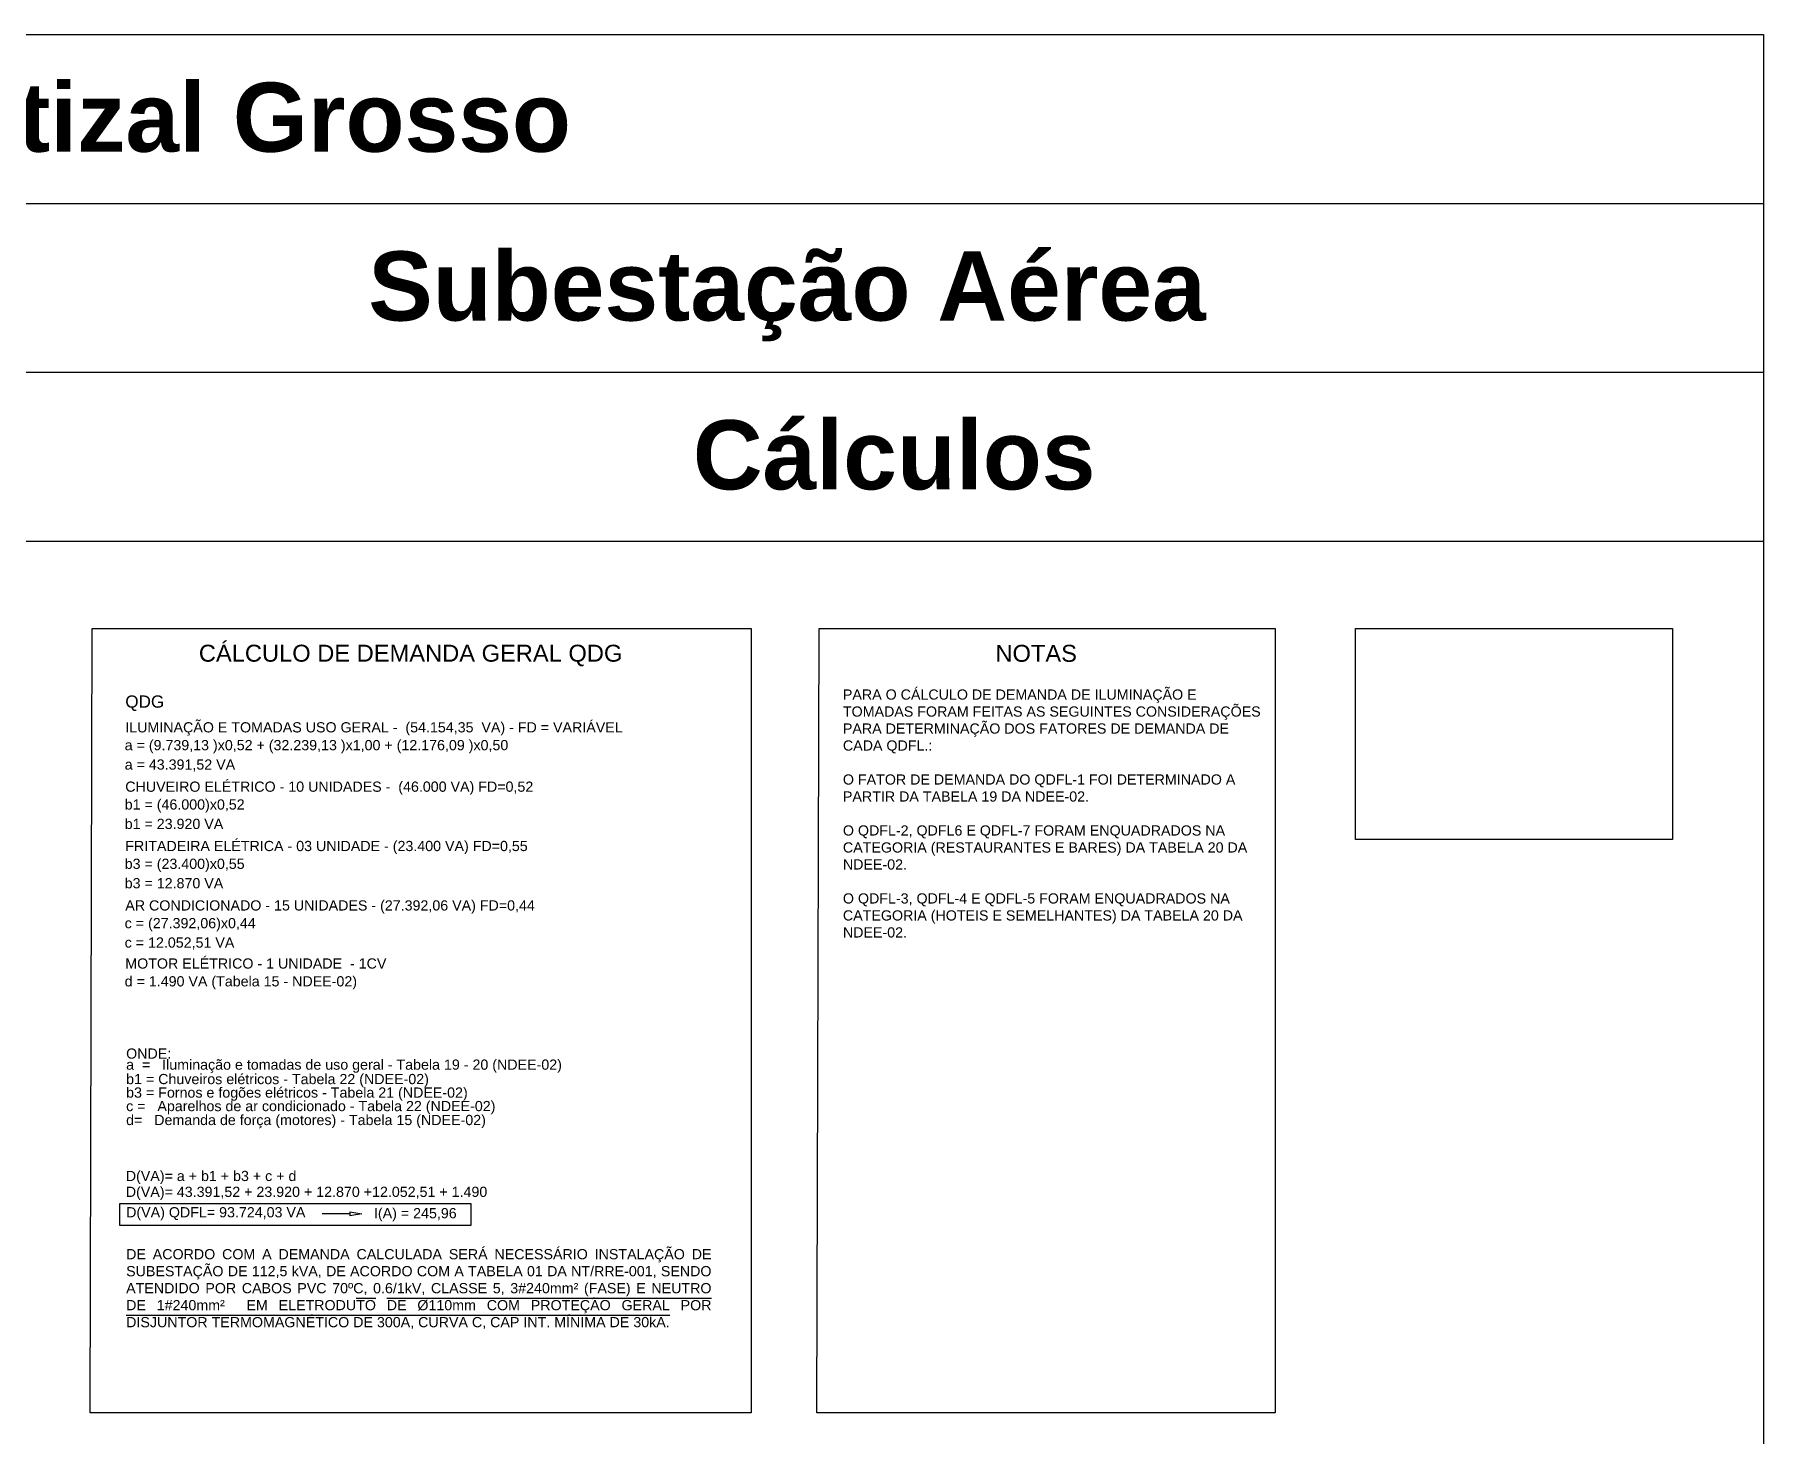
# Model space of a CAD drawing. Extents: x 1450 to 1868, y 82 to 351.
# Drawn here: x 1663.3 to 1868, y 185.4 to 351.3 of the extents above; entities that cross this region are included whole.
import ezdxf
from ezdxf.enums import TextEntityAlignment as Align

# ---------------------------------------------------------------- set-up
doc = ezdxf.new("R2010")
doc.units = 0
doc.header["$LTSCALE"] = 0.5
doc.layers.get('0').update_dxf_attribs({"linetype": 'CONTINUOUS'})
for name, color, linetype in [('INDICACAO_CIRCUITO', 2, 'CONTINUOUS'), ('Layer1', 1, 'CONTINUOUS'), ('LINHA_DE_CHAMADA', 7, 'CONTINUOUS'), ('Texto', 1, 'CONTINUOUS')]:
    doc.layers.add(name, color=color, linetype=linetype)
doc.styles.add('Arial', font='arialbd.ttf', dxfattribs={"height": 100})
doc.styles.add('FAM-ARIAL', font='arial.ttf')

# ---------------------------------------------------------------- blocks, each defined once
blk = doc.blocks.new('Caixa')
for p, q in [((0, 0), (20893, 0)), ((20893, 0), (20893, -2000))]:
    blk.add_line(p, q)
blk.add_lwpolyline([(0, -2000), (20893, -2000), (20893, -22893), (0, -22893)], close=True)
blk = doc.blocks.new('*U1135', base_point=(11847.9, -297.5))
at = {"linetype": 'ByBlock'}
for p, q in [((11882.9, -295), (11882.9, -300)), ((11882.9, -295), (11897.9, -297.5)), ((11897.9, -297.5), (11882.9, -300))]:
    blk.add_line(p, q, dxfattribs=at)
blk.add_lwpolyline([(11882.9, -297.5), (11847.9, -297.5)])

msp = doc.modelspace()

# ---------------------------------------------------------------- linework, layer by layer
for points in [[(1450.16, 331.33), (1450.16, 351.33), (1868.02, 351.33), (1868.02, 331.33)], [(1450.16, 331.33), (1868.02, 331.33), (1868.02, 311.33)]]:
    msp.add_lwpolyline(points)
at = {"color": 1}
msp.add_lwpolyline([(1819.71, 280.97), (1857.26, 280.97), (1857.26, 255.97), (1819.71, 255.97)], close=True, dxfattribs=at)
at = {"layer": 'LINHA_DE_CHAMADA'}
for points in [[(1670.1, 280.97), (1748.13, 280.97), (1748.13, 188.06), (1669.84, 188.06)], [(1756.2, 280.97), (1810.21, 280.97), (1810.21, 188.06), (1755.93, 188.06)]]:
    msp.add_lwpolyline(points, close=True, dxfattribs=at)
at = {"layer": 'LINHA_DE_CHAMADA', "color": 10}
msp.add_lwpolyline([(1673.38, 212.86), (1714.92, 212.86), (1714.92, 210.24), (1673.38, 210.24)], close=True, dxfattribs=at)

# ---------------------------------------------------------------- block references
at = {"xscale": 0.01000000108748102, "yscale": 0.01000000108748102, "zscale": 0.01000000108748102}
msp.add_blockref('Caixa', (1659.09, 311.33), dxfattribs=at)
at = {"layer": 'Layer1', "xscale": 0.09371485026379847, "yscale": 0.09371485026379847, "zscale": 0.09371485026379847}
msp.add_blockref('*U1135', (1697.33, 211.62), dxfattribs=at)

# ---------------------------------------------------------------- texts
at = {"color": 1, "char_height": 1.20745, "attachment_point": 1, "style": 'FAM-ARIAL'}
for s, width, heights, insert in [('PARA O CÁLCULO DE DEMANDA DE ILUMINAÇÃO E TOMADAS FORAM FEITAS AS SEGUINTES CONSIDERAÇÕES PARA DETERMINAÇÃO DOS FATORES DE DEMANDA DE CADA QDFL.:\\P\\PO FATOR DE DEMANDA DO QDFL-1 FOI DETERMINADO A PARTIR DA TABELA 19 DA NDEE-02. \\P\\PO QDFL-2, QDFL6 E QDFL-7 FORAM ENQUADRADOS NA CATEGORIA (RESTAURANTES E BARES) DA TABELA 20 DA NDEE-02.\\P\\PO QDFL-3, QDFL-4 E QDFL-5 FORAM ENQUADRADOS NA CATEGORIA (HOTEIS E SEMELHANTES) DA TABELA 20 DA NDEE-02.', 49.8289, [34.76], (1759, 273.75)), ('\\pxqj;DE ACORDO COM A DEMANDA CALCULADA SERÁ NECESSÁRIO INSTALAÇÃO DE SUBESTAÇÃO DE 112,5 kVA, DE ACORDO COM A TABELA 01 DA NT/RRE-001, SENDO ATENDIDO POR CABOS PVC 70ºC, 0.6/1kV, CLASSE 5, 3#240mm² (FASE) E NEUTRO DE 1#240mm²  EM ELETRODU{\\OTO DE %%C110mm COM PROTEÇÃO GERAL POR DISJUNTOR TERMOMAGNÉTICO DE 300A, CURVA C, CAP INT. MÍNIMA DE 30kA.}', 69.1187, [18.05], (1674.11, 207.45))]:
    msp.add_mtext_dynamic_manual_height_columns(s, width=width, gutter_width=8.6, heights=heights, dxfattribs=dict(at, insert=insert))
at = {"layer": 'INDICACAO_CIRCUITO', "style": 'Arial'}
for s, height, p in [('Fazenda Buritizal Grosso', 8.1897, (1589.49, 337.45)), ('Subestação Aérea', 8.1897, (1702.79, 317.45)), ('Cálculos', 8.19, (1741.23, 297.45))]:
    msp.add_text(s, height=height, dxfattribs=at).set_placement(p)
at = {"layer": 'Layer1', "style": 'FAM-ARIAL'}
for s, height, p in [('QDG', 1.449, (1674.01, 271.59)), ('ILUMINAÇÃO E TOMADAS USO GERAL -  (54.154,35  VA) - FD = VARIÁVEL', 1.2075, (1674.01, 268.66)), ('CHUVEIRO ELÉTRICO - 10 UNIDADES -  (46.000 VA) FD=0,52', 1.2075, (1674.01, 261.63)), ('FRITADEIRA ELÉTRICA - 03 UNIDADE - (23.400 VA) FD=0,55 ', 1.2075, (1674.01, 254.6)), ('AR CONDICIONADO - 15 UNIDADES - (27.392,06 VA) FD=0,44', 1.2075, (1674.01, 247.56)), ('MOTOR ELÉTRICO - 1 UNIDADE  - 1CV ', 1.2075, (1674.01, 240.68)), ('a  =   Iluminação e tomadas de uso geral - Tabela 19 - 20 (NDEE-02) ', 1.2075, (1674.11, 228.7)), ('ONDE:', 1.207, (1674.11, 230.01)), ('b1 = Chuveiros elétricos - Tabela 22 (NDEE-02)', 1.2075, (1674.11, 226.99)), ('b3 = Fornos e fogões elétricos - Tabela 21 (NDEE-02) ', 1.2075, (1674.11, 225.39)), ('c =   Aparelhos de ar condicionado - Tabela 22 (NDEE-02)  ', 1.2075, (1674.11, 223.79)), ('d=   Demanda de força (motores) - Tabela 15 (NDEE-02) ', 1.2075, (1674.11, 222.14)), ('D(VA)= a + b1 + b3 + c + d', 1.2075, (1674.07, 215.51)), ('D(VA)= 43.391,52 + 23.920 + 12.870 +12.052,51 + 1.490 ', 1.2075, (1674.07, 213.63)), ('D(VA) QDFL= 93.724,03 VA  ', 1.2075, (1674.11, 211.21)), ('I(A) = 245,96', 1.2075, (1703.46, 211.1))]:
    msp.add_text(s, height=height, dxfattribs=at).set_placement(p)
at = {"layer": 'Layer1', "color": 3, "style": 'FAM-ARIAL'}
for s, p in [('a = (9.739,13 )x0,52 + (32.239,13 )x1,00 + (12.176,09 )x0,50', (1673.94, 266.55)), ('a = 43.391,52 VA', (1673.94, 264.25)), ('b1 = (46.000)x0,52 ', (1673.94, 259.52)), ('b1 = 23.920 VA ', (1673.94, 257.22)), ('b3 = (23.400)x0,55', (1673.94, 252.49)), ('b3 = 12.870 VA ', (1673.94, 250.19)), ('c = (27.392,06)x0,44 ', (1673.94, 245.46)), ('c = 12.052,51 VA ', (1673.94, 243.16)), ('d = 1.490 VA (Tabela 15 - NDEE-02) ', (1673.94, 238.57))]:
    msp.add_text(s, height=1.2075, dxfattribs=at).set_placement(p)
at = {"layer": 'Texto', "color": 3, "style": 'FAM-ARIAL'}
for s, height, p in [('CÁLCULO DE DEMANDA GERAL QDG', 2.0068, (1707.8, 278.03)), ('NOTAS', 2.007, (1781.89, 278.03))]:
    msp.add_text(s, height=height, dxfattribs=at).set_placement(p, align=Align.MIDDLE)

doc.saveas('drawing.dxf')
